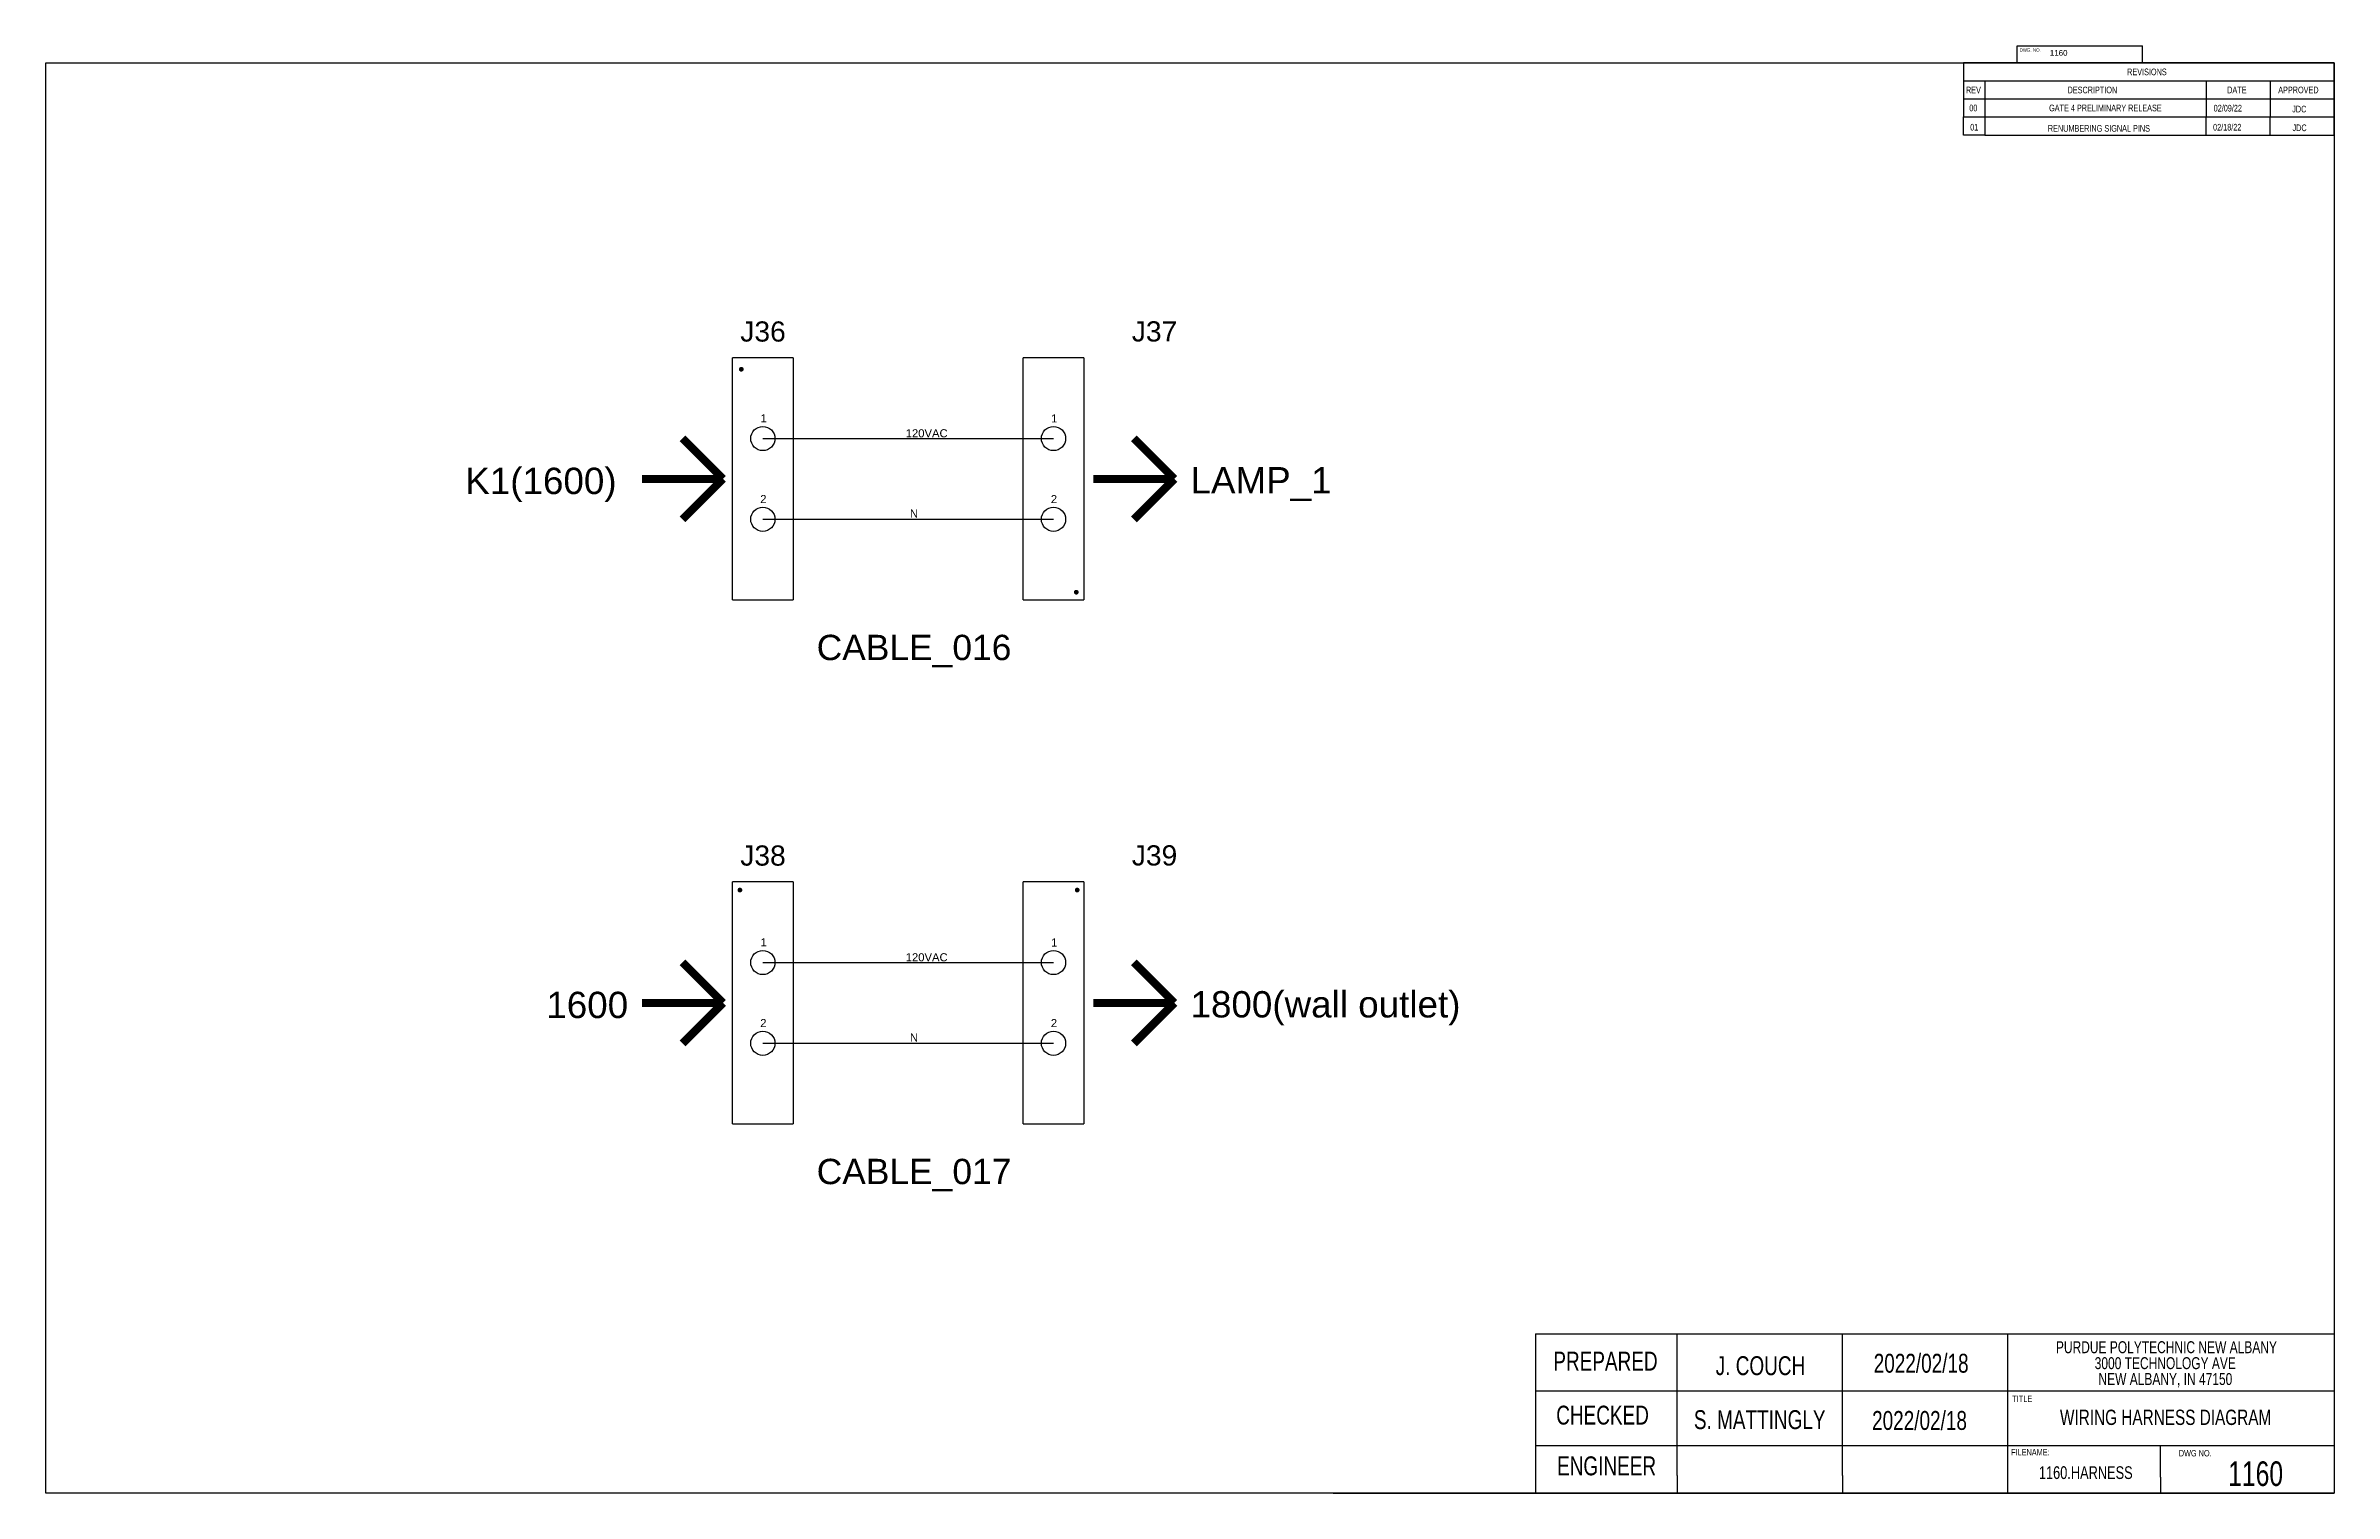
# Model space of a CAD drawing. Header units: inches. Extents: x 2.5 to 50.5, y 2.4 to 32.8.
import ezdxf

# ---------------------------------------------------------------- set-up
doc = ezdxf.new("R2010")
doc.units = ezdxf.units.IN
doc.header["$MEASUREMENT"] = 0
doc.layers.add('SLD-0', color=7, linetype='Continuous')
doc.styles.add('SLDTEXTSTYLE0', font='TXT', dxfattribs={"width": 0.75})
doc.styles.get("Standard").update_dxf_attribs({"font": 'arial.ttf'})

# ---------------------------------------------------------------- blocks, each defined once
blk = doc.blocks.new('SW_TABLEANNOTATION_0')
at = {"color": 0, "linetype": 'Continuous', "lineweight": 25}
for p, q in [((0, 0), (0, -0.338)), ((0, 0), (0.4, 0)), ((0, 0), (0, -1.015)), ((6.955, 0), (0, 0)), ((0.4, 0), (4.55, 0)), ((4.55, 0), (5.75, 0)), ((5.75, 0), (6.955, 0)), ((6.955, 0), (6.955, -0.338)), ((6.955, -1.015), (6.955, 0)), ((0, -0.338), (0, -0.677)), ((0, -0.338), (0.4, -0.338)), ((0.4, -0.338), (0.4, -0.677)), ((0.4, -0.338), (4.55, -0.338)), ((4.55, -0.338), (4.55, -0.677)), ((4.55, -0.338), (5.75, -0.338)), ((5.75, -0.338), (5.75, -0.677)), ((5.75, -0.338), (6.955, -0.338)), ((6.955, -0.338), (6.955, -0.677)), ((0, -0.677), (0.4, -0.677)), ((0, -0.677), (0, -1.015)), ((0, -0.677), (6.955, -0.677)), ((0.4, -0.677), (4.55, -0.677)), ((0.4, -0.677), (0.4, -1.015)), ((4.55, -0.677), (5.75, -0.677)), ((4.55, -0.677), (4.55, -1.015)), ((5.75, -0.677), (6.955, -0.677)), ((5.75, -0.677), (5.75, -1.015)), ((6.955, -0.677), (6.955, -1.015)), ((0, -1.015), (0.4, -1.015)), ((0, -1.015), (6.955, -1.015)), ((0.4, -1.015), (4.55, -1.015)), ((0.4, -1.015), (0.4, -1.354)), ((4.55, -1.015), (5.75, -1.015)), ((5.75, -1.015), (6.955, -1.015))]:
    blk.add_line(p, q, dxfattribs=at)
for p, q in [((0, -1.354), (0, -1.015)), ((4.55, -1.354), (4.55, -1.015)), ((5.75, -1.354), (5.75, -1.015)), ((6.955, -1.354), (6.955, -1.015)), ((0.4, -1.354), (0, -1.354)), ((0.4, -1.354), (4.55, -1.354)), ((4.55, -1.354), (5.75, -1.354)), ((5.75, -1.354), (6.955, -1.354))]:
    blk.add_line(p, q)
at = {"color": 0, "linetype": 'Continuous', "lineweight": 18, "char_height": 0.125, "attachment_point": 1, "style": 'SLDTEXTSTYLE0'}
for s, insert in [('REVISIONS', (3.069, -0.107)), ('REV', (0.046, -0.446)), ('00', (0.108, -0.784)), ('DESCRIPTION', (1.952, -0.446)), ('DATE', (4.946, -0.446)), ('APPROVED', (5.904, -0.446)), ('01', (0.125, -1.145))]:
    blk.add_mtext(s, dxfattribs=dict(at, insert=insert))
at = {"color": 0, "linetype": 'Continuous', "lineweight": 18, "char_height": 0.125, "width": 2.42309, "attachment_point": 1, "style": 'SLDTEXTSTYLE0'}
for s, insert in [('GATE 4 PRELIMINARY RELEASE', (1.605, -0.784)), ('02/09/22', (4.693, -0.788)), ('JDC', (6.167, -0.805)), ('RENUMBERING SIGNAL PINS', (1.582, -1.167)), ('02/18/22', (4.682, -1.145)), ('JDC', (6.172, -1.156))]:
    blk.add_mtext(s, dxfattribs=dict(at, insert=insert))
blk = doc.blocks.new('SW_NOTE_0_8')
at = {"layer": 'SLD-0', "color": 0, "char_height": 0.125, "attachment_point": 2, "style": 'SLDTEXTSTYLE0'}
for s, insert in [('PURDUE POLYTECHNIC NEW ALBANY', (1.434, 0.161)), ('3000 TECHNOLOGY AVE', (1.422, -0.006)), ('NEW ALBANY, IN 47150', (1.423, -0.172))]:
    blk.add_mtext(s, dxfattribs=dict(at, insert=insert))

msp = doc.modelspace()

# ---------------------------------------------------------------- linework, layer by layer
for p, q in [((2.508, 24.436), (2.508, 32.436)), ((2.508, 32.436), (50.508, 32.436)), ((50.508, 32.436), (50.508, 2.436)), ((16.914, 21.17), (16.914, 26.249)), ((18.184, 26.249), (16.914, 26.249)), ((24.281, 26.249), (23.011, 26.249)), ((23.011, 21.17), (23.011, 26.249)), ((2.508, 2.436), (2.508, 24.436)), ((16.914, 21.17), (18.184, 21.17)), ((23.011, 21.17), (24.281, 21.17)), ((16.914, 10.18), (16.914, 15.259)), ((18.184, 15.259), (16.914, 15.259)), ((24.281, 15.259), (23.011, 15.259)), ((23.011, 10.18), (23.011, 15.259)), ((16.914, 10.18), (18.184, 10.18)), ((23.011, 10.18), (24.281, 10.18)), ((33.755, 5.777), (33.755, 2.436)), ((40.324, 5.777), (50.508, 5.777)), ((36.508, 2.436), (2.508, 2.436)), ((29.508, 2.436), (50.508, 2.436)), ((50.508, 2.436), (36.05, 2.436)), ((36.728, 2.804), (36.728, 2.436)), ((40.196, 2.804), (40.196, 2.436)), ((46.865, 2.77), (46.865, 2.436)), ((50.508, 2.436), (50.508, 2.436))]:
    msp.add_line(p, q)
at = {"color": 152, "true_color": 0x2776bb}
for p, q in [((17.549, 24.556), (23.646, 24.556)), ((17.549, 13.566), (23.646, 13.566))]:
    msp.add_line(p, q, dxfattribs=at)
at = {"color": 251, "true_color": 0x636466}
for p, q in [((17.549, 22.863), (23.646, 22.863)), ((17.549, 11.873), (23.646, 11.873))]:
    msp.add_line(p, q, dxfattribs=at)
at = {"const_width": 0.05}
for points in [[(17.072, 26.009, 1), (17.122, 26.009, 1)], [(24.098, 21.333, 1), (24.148, 21.333, 1)], [(17.043, 15.086, 1), (17.093, 15.086, 1)], [(24.118, 15.086, 1), (24.168, 15.086, 1)]]:
    msp.add_lwpolyline(points, format="xyb", close=True, dxfattribs=at)
for points in [[(18.184, 26.249), (18.184, 21.17)], [(24.281, 26.249), (24.281, 21.17)], [(18.184, 15.259), (18.184, 10.18)], [(24.281, 15.259), (24.281, 10.18)]]:
    msp.add_lwpolyline(points)
at = {"const_width": 0.17}
for points in [[(16.714, 23.71), (15.864, 24.56)], [(26.181, 23.71), (25.331, 24.56)], [(16.714, 23.71), (15.014, 23.71)], [(16.714, 23.71), (15.864, 22.86)], [(26.181, 23.71), (24.481, 23.71)], [(26.181, 23.71), (25.331, 22.86)], [(16.714, 12.719), (15.864, 13.569)], [(26.181, 12.719), (25.331, 13.569)], [(16.714, 12.719), (15.014, 12.719)], [(16.714, 12.719), (15.864, 11.869)], [(26.181, 12.719), (24.481, 12.719)], [(26.181, 12.719), (25.331, 11.869)]]:
    msp.add_lwpolyline(points, dxfattribs=at)
for centre in [(17.549, 24.556), (23.646, 24.556), (17.549, 22.863), (23.646, 22.863), (17.549, 13.566), (23.646, 13.566), (17.549, 11.873), (23.646, 11.873)]:
    msp.add_circle(centre, 0.254)
at = {"layer": 'SLD-0', "color": 7, "linetype": 'Continuous', "lineweight": 25}
for p, q in [((43.861, 32.436), (43.861, 32.794)), ((43.861, 32.794), (46.49, 32.794)), ((46.49, 32.436), (46.49, 32.794)), ((33.755, 5.777), (43.665, 5.777)), ((33.755, 5.777), (43.665, 5.777)), ((36.728, 2.804), (36.728, 5.777)), ((40.196, 2.804), (40.196, 5.777)), ((43.665, 2.436), (43.665, 5.777)), ((33.755, 4.585), (43.665, 4.585)), ((43.665, 4.585), (50.508, 4.585)), ((33.755, 3.438), (43.665, 3.438)), ((43.665, 3.438), (50.508, 3.438)), ((46.865, 2.77), (46.865, 3.438))]:
    msp.add_line(p, q, dxfattribs=at)

# ---------------------------------------------------------------- block references
at = {"color": 7, "linetype": 'Continuous', "lineweight": 18, "xscale": 1.118033988749895, "yscale": 1.118033988749895, "zscale": 1.118033988749895}
msp.add_blockref('SW_TABLEANNOTATION_0', (42.733, 32.436), dxfattribs=at)
at = {"layer": 'SLD-0', "xscale": 2.004782487836321, "yscale": 2.004782487836321, "zscale": 1.603825990269057}
msp.add_blockref('SW_NOTE_0_8', (44.114, 5.301), dxfattribs=at)

# ---------------------------------------------------------------- texts
for s, height, p in [('K1(1600)', 0.5525, (11.307, 23.392)), ('LAMP_1', 0.5525, (26.519, 23.405)), ('CABLE_016', 0.5312, (18.678, 19.909)), ('1600', 0.5525, (13.007, 12.401)), ('1800(wall outlet)', 0.5525, (26.519, 12.414)), ('CABLE_017', 0.5312, (18.678, 8.918))]:
    msp.add_text(s, height=height).set_placement(p)
at = {"attachment_point": 1}
for s, width, gutter_width, heights, insert, char_height in [('1160', 1.61993, 0.534, [0], (44.543, 32.705), 0.1195), ('J36', 0.41098, 1.7, [0.347], (17.076, 27.013), 0.4233), ('1', 0.17884, 1.7, [0], (17.499, 25.065), 0.169), ('1', 0.17884, 1.7, [0], (23.594, 25.062), 0.169), ('120VAC', 1.66748, 1.7, [0.304], (20.545, 24.751), 0.1693), ('2', 0.17884, 1.7, [0], (17.494, 23.372), 0.169), ('\\pt0.1693;N', 2.10064, 1.7, [0], (20.634, 23.069), 0.1693), ('2', 0.17884, 1.7, [0], (23.589, 23.371), 0.169), ('J38', 0.85, 1.7, [0.347], (17.076, 16.022), 0.4233), ('1', 0.17884, 1.7, [0], (17.499, 14.075), 0.169), ('1', 0.17884, 1.7, [0], (23.594, 14.071), 0.169), ('120VAC', 1.66748, 1.7, [0.304], (20.545, 13.761), 0.1693), ('2', 0.17884, 1.7, [0], (17.494, 12.381), 0.169), ('\\pt0.1693;N', 2.10064, 1.7, [0], (20.634, 12.079), 0.1693), ('2', 0.17884, 1.7, [0], (23.589, 12.381), 0.169)]:
    msp.add_mtext_dynamic_manual_height_columns(s, width=width, gutter_width=gutter_width, heights=heights, dxfattribs=dict(at, insert=insert, char_height=char_height))
note = msp.add_mtext_dynamic_manual_height_columns('J37\\P', width=0.41098, gutter_width=1.7, heights=[0.347, 0], dxfattribs=dict(insert=(23.177, 27.015), char_height=0.4233, attachment_point=1))
note = msp.add_mtext_dynamic_manual_height_columns('J39\\P', width=0.41098, gutter_width=1.7, heights=[0.347, 0], dxfattribs=dict(insert=(23.177, 16.025), char_height=0.4233, attachment_point=1))
at = {"layer": 'SLD-0', "style": 'SLDTEXTSTYLE0'}
for s, insert, char_height, attachment_point in [('DWG. NO.', (44.131, 32.743), 0.0746, 2), ('PREPARED', (35.223, 5.404), 0.3964, 2), ('TITLE', (43.965, 4.483), 0.1337, 2), ('CHECKED', (35.162, 4.272), 0.3964, 2), ('S. MATTINGLY', (38.458, 4.177), 0.39641, 2), ('WIRING HARNESS DIAGRAM', (46.972, 4.188), 0.32077, 2), ('FILENAME:', (44.135, 3.362), 0.1337, 2), ('ENGINEER', (35.246, 3.208), 0.3964, 2), ('1160.HARNESS', (45.297, 3.001), 0.2673, 2), ('DWG NO.', (47.249, 3.341), 0.1337, 1)]:
    msp.add_mtext(s, dxfattribs=dict(at, insert=insert, char_height=char_height, attachment_point=attachment_point))
at = {"layer": 'SLD-0', "attachment_point": 2, "style": 'SLDTEXTSTYLE0'}
for s, insert, char_height, width in [('J. COUCH', (38.474, 5.309), 0.3964, 3.54431), ('2022/02/18', (41.844, 5.36), 0.3964, 2.52712), ('2022/02/18', (41.81, 4.16), 0.3964, 2.67577), ('1160', (48.86, 3.104), 0.5164, 1.77053)]:
    msp.add_mtext(s, dxfattribs=dict(at, insert=insert, char_height=char_height, width=width))

doc.saveas('drawing.dxf')
